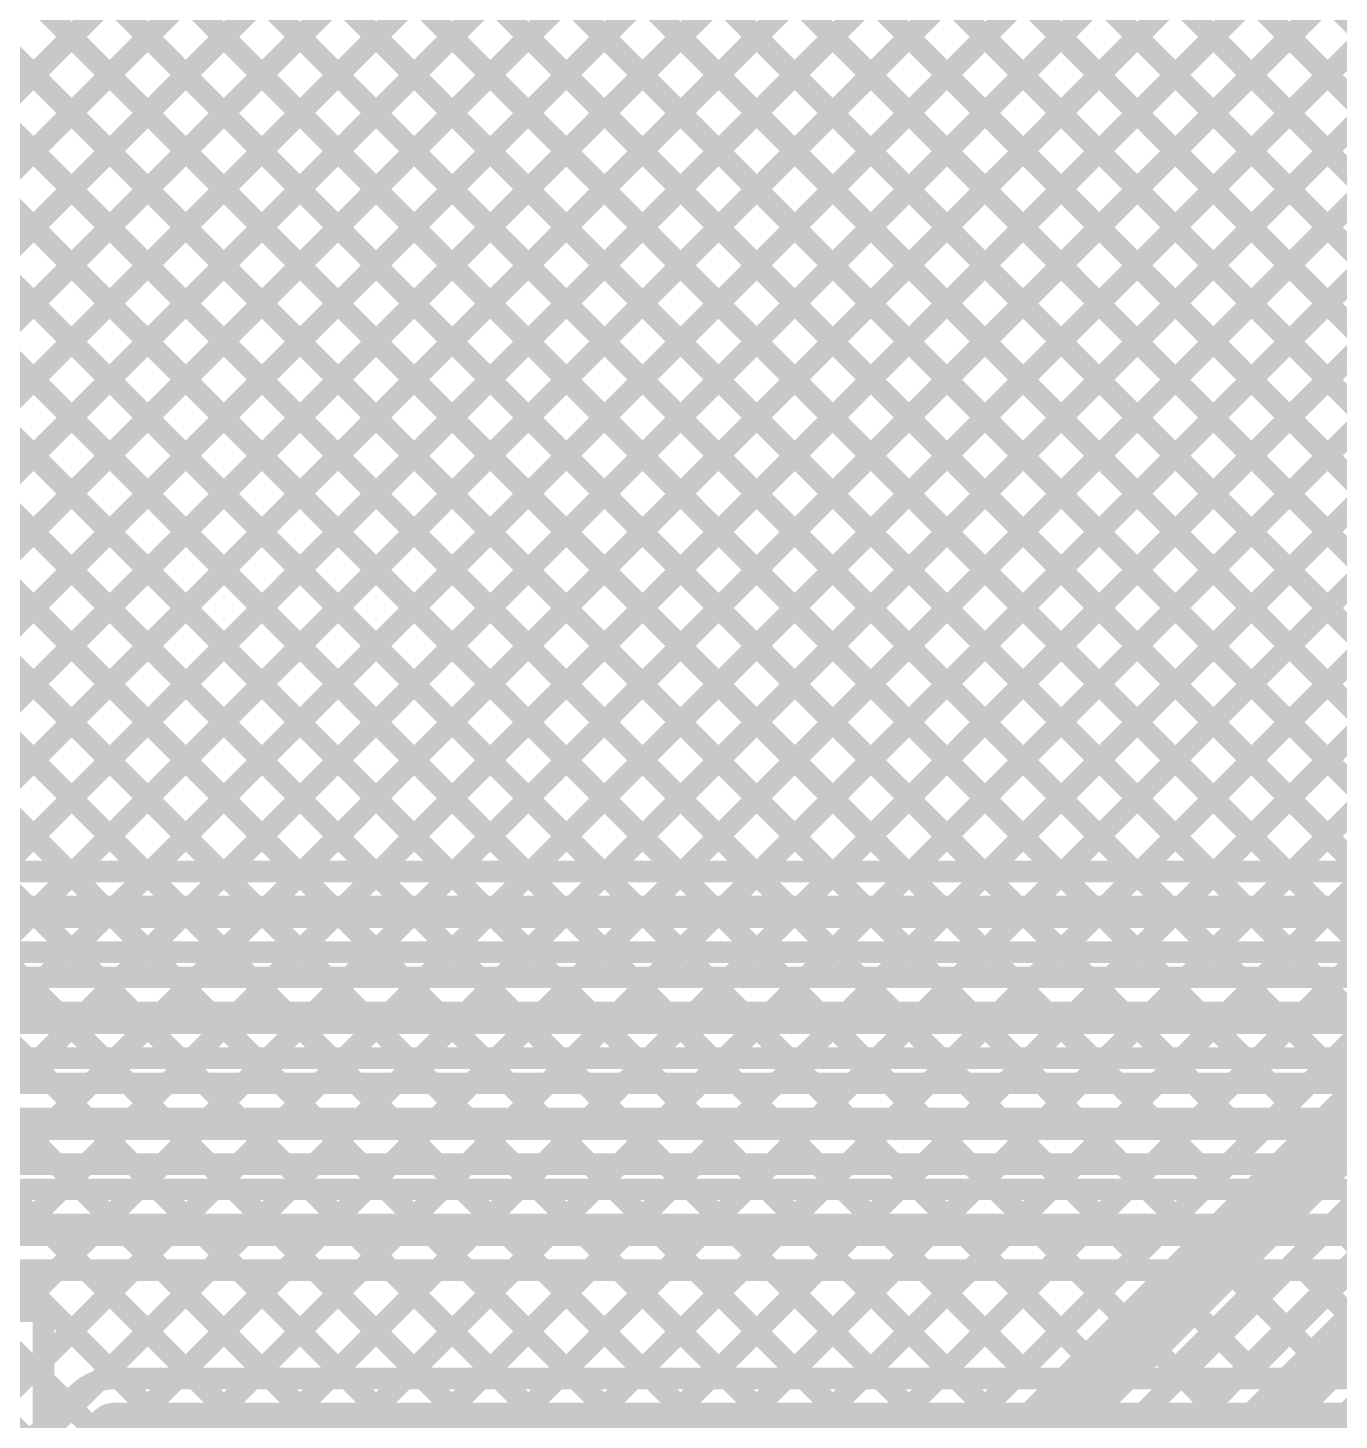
# Model space of a CAD drawing. Header units: millimetres. Extents: x -0.08 to 7.12, y -0.08 to 3.98.
# Drawn here: x 0.942 to 1.429, y 2.927 to 3.444 of the extents above; entities that cross this region are included whole.
import ezdxf

# ---------------------------------------------------------------- set-up
doc = ezdxf.new("R2010")
doc.units = ezdxf.units.MM
doc.header["$MEASUREMENT"] = 0
doc.layers.add('BottomLayer', color=5, linetype='Continuous')
doc.layers.add('TopLayer', color=1, linetype='Continuous')

msp = doc.modelspace()

# ---------------------------------------------------------------- linework, layer by layer
at = {"layer": 'BottomLayer'}
for points, const_width in [([(0.142, 3.776), (1.1423, 2.7757)], 0.008), ([(0.17028, 3.776), (1.15644, 2.78984)], 0.008), ([(0.19857, 3.776), (1.17058, 2.80399)], 0.008), ([(0.22685, 3.776), (1.18472, 2.81813)], 0.008), ([(0.25514, 3.776), (1.19887, 2.83227)], 0.008), ([(0.28342, 3.776), (1.21301, 2.84641)], 0.008), ([(0.3117, 3.776), (1.22715, 2.86056)], 0.008), ([(0.33999, 3.776), (1.24129, 2.8747)], 0.008), ([(0.36827, 3.776), (1.25543, 2.88884)], 0.008), ([(0.39656, 3.776), (1.26958, 2.90298)], 0.008), ([(0.42484, 3.776), (1.28372, 2.91712)], 0.008), ([(0.45313, 3.776), (1.29786, 2.93127)], 0.008), ([(0.48141, 3.776), (1.312, 2.94541)], 0.008), ([(0.48501, 2.967), (1.29401, 3.776)], 0.008), ([(0.50969, 3.776), (1.32614, 2.95955)], 0.008), ([(0.51329, 2.967), (1.32229, 3.776)], 0.008), ([(0.53798, 3.776), (1.34029, 2.97369)], 0.008), ([(0.54158, 2.967), (1.35058, 3.776)], 0.008), ([(0.56626, 3.776), (1.35443, 2.98783)], 0.008), ([(0.56986, 2.967), (1.37886, 3.776)], 0.008), ([(0.59455, 3.776), (1.36857, 3.00198)], 0.008), ([(0.59815, 2.967), (1.40715, 3.776)], 0.008), ([(0.62283, 3.776), (1.38271, 3.01612)], 0.008), ([(0.62643, 2.967), (1.43543, 3.776)], 0.008), ([(0.65112, 3.776), (1.39686, 3.03026)], 0.008), ([(0.65471, 2.967), (1.46371, 3.776)], 0.008), ([(0.6794, 3.776), (1.411, 3.0444)], 0.008), ([(0.683, 2.967), (1.492, 3.776)], 0.008), ([(0.70768, 3.776), (1.42514, 3.05855)], 0.008), ([(0.70943, 2.42774), (2.05768, 3.776)], 0.008), ([(0.71128, 2.967), (1.52028, 3.776)], 0.008), ([(0.73597, 3.776), (1.43928, 3.07269)], 0.008), ([(0.73771, 2.42774), (2.08597, 3.776)], 0.008), ([(0.73957, 2.967), (1.54857, 3.776)], 0.008), ([(0.76425, 3.776), (1.45342, 3.08683)], 0.008), ([(0.766, 2.42774), (2.11425, 3.776)], 0.008), ([(0.76785, 2.967), (1.57685, 3.776)], 0.008), ([(0.79254, 3.776), (1.46757, 3.10097)], 0.008), ([(0.79428, 2.42774), (2.14254, 3.776)], 0.008), ([(0.79614, 2.967), (1.60514, 3.776)], 0.008), ([(0.82082, 3.776), (1.48171, 3.11511)], 0.008), ([(0.82442, 2.967), (1.63342, 3.776)], 0.008), ([(0.84911, 3.776), (1.49585, 3.12926)], 0.008), ([(0.851, 2.5976), (2.0294, 3.776)], 0.008), ([(0.851, 2.62588), (2.00112, 3.776)], 0.008), ([(0.8527, 2.967), (1.6617, 3.776)], 0.008), ([(0.87739, 3.776), (1.50999, 3.1434)], 0.008), ([(0.88099, 2.967), (1.68999, 3.776)], 0.008), ([(0.90567, 3.776), (1.52413, 3.15754)], 0.008), ([(0.90927, 2.967), (1.71827, 3.776)], 0.008), ([(0.93396, 3.776), (1.53828, 3.17168)], 0.008), ([(0.93756, 2.967), (1.74656, 3.776)], 0.008), ([(0.948, 2.92087), (1.80313, 3.776)], 0.008), ([(0.948, 2.94916), (1.77484, 3.776)], 0.008), ([(0.948, 2.89259), (1.83141, 3.776)], 0.008), ([(0.948, 2.77945), (1.94455, 3.776)], 0.008), ([(0.948, 2.80774), (1.91626, 3.776)], 0.008), ([(0.948, 2.75117), (1.97283, 3.776)], 0.008), ([(0.948, 2.86431), (1.85969, 3.776)], 0.008), ([(0.948, 2.83602), (1.88798, 3.776)], 0.008), ([(0.96224, 3.776), (1.55242, 3.18582)], 0.008), ([(0.99053, 3.776), (1.56656, 3.19997)], 0.008), ([(1.01881, 3.776), (1.5807, 3.21411)], 0.008), ([(1.0471, 3.776), (1.59485, 3.22825)], 0.008), ([(1.07538, 3.776), (1.60899, 3.24239)], 0.008), ([(1.10366, 3.776), (1.62313, 3.25654)], 0.008), ([(0.79434, 2.42774), (1.6298, 3.2632)], 0.008), ([(0.80324, 2.40624), (1.645, 3.248)], 0.025), ([(0.81845, 2.39104), (1.65391, 3.2265)], 0.008), ([(0.84896, 2.341), (1.73446, 3.2265)], 0.008), ([(0.82913, 2.38), (1.61234, 3.16321)], 0.008), ([(0.837, 2.361), (1.62931, 3.15331)], 0.02), ([(0.85046, 2.34759), (1.63692, 3.13405)], 0.008), ([(1.42726, 2.99986), (1.43812, 2.98899)], 0.008), ([(1.41312, 2.98571), (1.42398, 2.97485)], 0.008), ([(1.39898, 2.97157), (1.40984, 2.96071)], 0.008), ([(0.376, 2.967), (0.948, 2.967)], 0.008), ([(0.948, 2.729), (0.948, 2.967)], 0.008), ([(1.38483, 2.95743), (1.3957, 2.94657)], 0.008), ([(0.948, 2.94171), (1.12815, 2.76156)], 0.008), ([(1.37069, 2.94329), (1.38155, 2.93242)], 0.008), ([(1.35655, 2.92914), (1.36741, 2.91828)], 0.008)]:
    msp.add_lwpolyline(points, dxfattribs=dict(at, const_width=const_width))
at = {"layer": 'BottomLayer', "const_width": 0.004}
for points in [[(1.42314, 3.05855, 1), (1.42714, 3.05855, 1)], [(1.409, 3.0444, 1), (1.413, 3.0444, 1)], [(1.39486, 3.03026, 1), (1.39886, 3.03026, 1)], [(1.38071, 3.01612, 1), (1.38471, 3.01612, 1)], [(1.36657, 3.00198, 1), (1.37057, 3.00198, 1)], [(1.42526, 2.99986, 1), (1.42926, 2.99986, 1)], [(1.35243, 2.98783, 1), (1.35643, 2.98783, 1)], [(1.41112, 2.98571, 1), (1.41512, 2.98571, 1)], [(1.33829, 2.97369, 1), (1.34229, 2.97369, 1)], [(1.39698, 2.97157, 1), (1.40098, 2.97157, 1)], [(1.42198, 2.97485, 1), (1.42598, 2.97485, 1)], [(0.946, 2.967, 1), (0.95, 2.967, 1)], [(0.946, 2.967, 1), (0.95, 2.967, 1)], [(1.40784, 2.96071, 1), (1.41184, 2.96071, 1)], [(1.32414, 2.95955, 1), (1.32814, 2.95955, 1)], [(1.38283, 2.95743, 1), (1.38683, 2.95743, 1)], [(0.946, 2.94916, 1), (0.95, 2.94916, 1)], [(1.31, 2.94541, 1), (1.314, 2.94541, 1)], [(1.3937, 2.94657, 1), (1.3977, 2.94657, 1)], [(0.946, 2.94171, 1), (0.95, 2.94171, 1)], [(1.36869, 2.94329, 1), (1.37269, 2.94329, 1)], [(1.29586, 2.93127, 1), (1.29986, 2.93127, 1)], [(1.35455, 2.92914, 1), (1.35855, 2.92914, 1)], [(1.37955, 2.93242, 1), (1.38355, 2.93242, 1)]]:
    msp.add_lwpolyline(points, format="xyb", close=True, dxfattribs=at)
at = {"layer": 'TopLayer'}
for points, const_width in [([(0.3117, 3.776), (0.95728, 3.13043)], 0.008), ([(0.33999, 3.776), (0.98556, 3.13043)], 0.008), ([(0.36827, 3.776), (1.01385, 3.13043)], 0.008), ([(0.39656, 3.776), (1.04213, 3.13043)], 0.008), ([(0.42484, 3.776), (1.07042, 3.13043)], 0.008), ([(0.45313, 3.776), (1.0987, 3.13043)], 0.008), ([(0.48141, 3.776), (1.12698, 3.13043)], 0.008), ([(0.50969, 3.776), (1.15527, 3.13043)], 0.008), ([(0.53798, 3.776), (1.18355, 3.13043)], 0.008), ([(0.56626, 3.776), (1.21184, 3.13043)], 0.008), ([(0.59455, 3.776), (1.24012, 3.13043)], 0.008), ([(0.62283, 3.776), (1.26841, 3.13043)], 0.008), ([(0.64843, 3.13043), (1.29401, 3.776)], 0.008), ([(0.65112, 3.776), (1.29669, 3.13043)], 0.008), ([(0.67672, 3.13043), (1.32229, 3.776)], 0.008), ([(0.6794, 3.776), (1.32498, 3.13043)], 0.008), ([(0.705, 3.13043), (1.35058, 3.776)], 0.008), ([(0.70768, 3.776), (1.35326, 3.13043)], 0.008), ([(0.73329, 3.13043), (1.37886, 3.776)], 0.008), ([(0.73597, 3.776), (1.38154, 3.13043)], 0.008), ([(0.76157, 3.13043), (1.40715, 3.776)], 0.008), ([(0.76425, 3.776), (1.40983, 3.13043)], 0.008), ([(0.78985, 3.13043), (1.43543, 3.776)], 0.008), ([(0.79254, 3.776), (1.43811, 3.13043)], 0.008), ([(0.81814, 3.13043), (1.46371, 3.776)], 0.008), ([(0.82082, 3.776), (1.4664, 3.13043)], 0.008), ([(0.84642, 3.13043), (1.492, 3.776)], 0.008), ([(0.84911, 3.776), (1.49468, 3.13043)], 0.008), ([(0.87471, 3.13043), (1.52028, 3.776)], 0.008), ([(0.87739, 3.776), (1.52297, 3.13043)], 0.008), ([(0.90299, 3.13043), (1.54857, 3.776)], 0.008), ([(0.90567, 3.776), (1.55125, 3.13043)], 0.008), ([(0.93128, 3.13043), (1.57685, 3.776)], 0.008), ([(0.93396, 3.776), (1.57953, 3.13043)], 0.008), ([(0.95956, 3.13043), (1.60514, 3.776)], 0.008), ([(0.96224, 3.776), (1.60782, 3.13043)], 0.008), ([(0.98785, 3.13043), (1.63342, 3.776)], 0.008), ([(0.99053, 3.776), (1.61031, 3.15622)], 0.008), ([(1.01613, 3.13043), (1.6617, 3.776)], 0.008), ([(1.01881, 3.776), (1.62203, 3.17278)], 0.008), ([(1.04441, 3.13043), (1.68999, 3.776)], 0.008), ([(1.0471, 3.776), (1.63661, 3.18648)], 0.008), ([(1.0727, 3.13043), (1.71827, 3.776)], 0.008), ([(1.07538, 3.776), (1.65076, 3.20063)], 0.008), ([(1.10098, 3.13043), (1.74656, 3.776)], 0.008), ([(1.10366, 3.776), (1.6649, 3.21477)], 0.008), ([(1.12927, 3.13043), (1.77484, 3.776)], 0.008), ([(1.15755, 3.13043), (1.80313, 3.776)], 0.008), ([(1.18584, 3.13043), (1.83141, 3.776)], 0.008), ([(1.21412, 3.13043), (1.85969, 3.776)], 0.008), ([(1.2424, 3.13043), (1.88798, 3.776)], 0.008), ([(1.27069, 3.13043), (1.91626, 3.776)], 0.008), ([(1.29897, 3.13043), (1.94455, 3.776)], 0.008), ([(1.32726, 3.13043), (1.97283, 3.776)], 0.008), ([(1.35554, 3.13043), (2.00112, 3.776)], 0.008), ([(1.38383, 3.13043), (2.0294, 3.776)], 0.008), ([(1.41211, 3.13043), (2.05768, 3.776)], 0.008), ([(0.1012, 3.13043), (3.87761, 3.13043)], 0.008), ([(0.0607, 3.11543), (3.892, 3.11543)], 0.012), ([(0.1012, 3.10043), (3.87754, 3.10043)], 0.008), ([(0.93071, 3.10043), (0.94008, 3.09106)], 0.008), ([(0.94847, 3.09106), (0.95785, 3.10043)], 0.008), ([(0.95899, 3.10043), (0.96837, 3.09106)], 0.008), ([(0.97676, 3.09106), (0.98613, 3.10043)], 0.008), ([(0.98728, 3.10043), (0.99665, 3.09106)], 0.008), ([(1.00504, 3.09106), (1.01441, 3.10043)], 0.008), ([(1.01556, 3.10043), (1.02493, 3.09106)], 0.008), ([(1.03333, 3.09106), (1.0427, 3.10043)], 0.008), ([(1.04385, 3.10043), (1.05322, 3.09106)], 0.008), ([(1.06161, 3.09106), (1.07098, 3.10043)], 0.008), ([(1.07213, 3.10043), (1.0815, 3.09106)], 0.008), ([(1.0899, 3.09106), (1.09927, 3.10043)], 0.008), ([(1.10042, 3.10043), (1.10979, 3.09106)], 0.008), ([(1.11818, 3.09106), (1.12755, 3.10043)], 0.008), ([(1.1287, 3.10043), (1.13807, 3.09106)], 0.008), ([(1.14647, 3.09106), (1.15584, 3.10043)], 0.008), ([(1.15698, 3.10043), (1.16636, 3.09106)], 0.008), ([(1.17475, 3.09106), (1.18412, 3.10043)], 0.008), ([(1.18527, 3.10043), (1.19464, 3.09106)], 0.008), ([(1.20303, 3.09106), (1.2124, 3.10043)], 0.008), ([(1.21355, 3.10043), (1.22292, 3.09106)], 0.008), ([(1.23132, 3.09106), (1.24069, 3.10043)], 0.008), ([(1.24184, 3.10043), (1.25121, 3.09106)], 0.008), ([(1.2596, 3.09106), (1.26897, 3.10043)], 0.008), ([(1.27012, 3.10043), (1.27949, 3.09106)], 0.008), ([(1.28789, 3.09106), (1.29726, 3.10043)], 0.008), ([(1.29841, 3.10043), (1.30778, 3.09106)], 0.008), ([(1.31617, 3.09106), (1.32554, 3.10043)], 0.008), ([(1.32669, 3.10043), (1.33606, 3.09106)], 0.008), ([(1.34446, 3.09106), (1.35383, 3.10043)], 0.008), ([(1.35498, 3.10043), (1.36435, 3.09106)], 0.008), ([(1.37274, 3.09106), (1.38211, 3.10043)], 0.008), ([(1.38326, 3.10043), (1.39263, 3.09106)], 0.008), ([(1.40102, 3.09106), (1.41039, 3.10043)], 0.008), ([(1.41154, 3.10043), (1.42091, 3.09106)], 0.008), ([(1.42931, 3.09106), (1.43868, 3.10043)], 0.008), ([(0.1012, 3.09106), (3.94584, 3.09106)], 0.008), ([(0.0607, 3.07606), (3.95206, 3.07606)], 0.012), ([(0.1012, 3.06106), (3.95206, 3.06106)], 0.008), ([(0.93739, 3.05169), (0.94676, 3.06106)], 0.008), ([(0.9418, 3.06106), (0.95117, 3.05169)], 0.008), ([(0.96567, 3.05169), (0.97504, 3.06106)], 0.008), ([(0.97008, 3.06106), (0.97945, 3.05169)], 0.008), ([(0.99396, 3.05169), (1.00333, 3.06106)], 0.008), ([(0.99836, 3.06106), (1.00774, 3.05169)], 0.008), ([(1.02224, 3.05169), (1.03161, 3.06106)], 0.008), ([(1.02665, 3.06106), (1.03602, 3.05169)], 0.008), ([(1.05053, 3.05169), (1.0599, 3.06106)], 0.008), ([(1.05493, 3.06106), (1.0643, 3.05169)], 0.008), ([(1.07881, 3.05169), (1.08818, 3.06106)], 0.008), ([(1.08322, 3.06106), (1.09259, 3.05169)], 0.008), ([(1.10709, 3.05169), (1.11647, 3.06106)], 0.008), ([(1.1115, 3.06106), (1.12087, 3.05169)], 0.008), ([(1.13538, 3.05169), (1.14475, 3.06106)], 0.008), ([(1.13979, 3.06106), (1.14916, 3.05169)], 0.008), ([(1.16366, 3.05169), (1.17303, 3.06106)], 0.008), ([(1.16807, 3.06106), (1.17744, 3.05169)], 0.008), ([(1.19195, 3.05169), (1.20132, 3.06106)], 0.008), ([(1.19636, 3.06106), (1.20573, 3.05169)], 0.008), ([(1.22023, 3.05169), (1.2296, 3.06106)], 0.008), ([(1.22464, 3.06106), (1.23401, 3.05169)], 0.008), ([(1.24852, 3.05169), (1.25789, 3.06106)], 0.008), ([(1.25292, 3.06106), (1.26229, 3.05169)], 0.008), ([(1.2768, 3.05169), (1.28617, 3.06106)], 0.008), ([(1.28121, 3.06106), (1.29058, 3.05169)], 0.008), ([(1.30509, 3.05169), (1.31446, 3.06106)], 0.008), ([(1.30949, 3.06106), (1.31886, 3.05169)], 0.008), ([(1.33337, 3.05169), (1.34274, 3.06106)], 0.008), ([(1.33778, 3.06106), (1.34715, 3.05169)], 0.008), ([(1.36165, 3.05169), (1.37102, 3.06106)], 0.008), ([(1.36606, 3.06106), (1.37543, 3.05169)], 0.008), ([(1.38994, 3.05169), (1.39931, 3.06106)], 0.008), ([(1.39435, 3.06106), (1.40372, 3.05169)], 0.008), ([(1.41822, 3.05169), (1.42759, 3.06106)], 0.008), ([(1.42263, 3.06106), (1.432, 3.05169)], 0.008), ([(0.1012, 3.05169), (3.96597, 3.05169)], 0.008), ([(0.0607, 3.03669), (3.97219, 3.03669)], 0.012), ([(0.1012, 3.02169), (3.97219, 3.02169)], 0.008), ([(0.95288, 3.02169), (0.96225, 3.01231)], 0.008), ([(0.95459, 3.01231), (0.96396, 3.02169)], 0.008), ([(0.98117, 3.02169), (0.99054, 3.01231)], 0.008), ([(0.98287, 3.01231), (0.99224, 3.02169)], 0.008), ([(1.00945, 3.02169), (1.01882, 3.01231)], 0.008), ([(1.01116, 3.01231), (1.02053, 3.02169)], 0.008), ([(1.03774, 3.02169), (1.04711, 3.01231)], 0.008), ([(1.03944, 3.01231), (1.04881, 3.02169)], 0.008), ([(1.06602, 3.02169), (1.07539, 3.01231)], 0.008), ([(1.06772, 3.01231), (1.07709, 3.02169)], 0.008), ([(1.0943, 3.02169), (1.10367, 3.01231)], 0.008), ([(1.09601, 3.01231), (1.10538, 3.02169)], 0.008), ([(1.12259, 3.02169), (1.13196, 3.01231)], 0.008), ([(1.12429, 3.01231), (1.13366, 3.02169)], 0.008), ([(1.15087, 3.02169), (1.16024, 3.01231)], 0.008), ([(1.15258, 3.01231), (1.16195, 3.02169)], 0.008), ([(1.17916, 3.02169), (1.18853, 3.01231)], 0.008), ([(1.18086, 3.01231), (1.19023, 3.02169)], 0.008), ([(1.20744, 3.02169), (1.21681, 3.01231)], 0.008), ([(1.20915, 3.01231), (1.21852, 3.02169)], 0.008), ([(1.23573, 3.02169), (1.2451, 3.01231)], 0.008), ([(1.23743, 3.01231), (1.2468, 3.02169)], 0.008), ([(1.26401, 3.02169), (1.27338, 3.01231)], 0.008), ([(1.26571, 3.01231), (1.27509, 3.02169)], 0.008), ([(1.29229, 3.02169), (1.30166, 3.01231)], 0.008), ([(1.294, 3.01231), (1.30337, 3.02169)], 0.008), ([(1.32058, 3.02169), (1.32995, 3.01231)], 0.008), ([(1.32228, 3.01231), (1.33165, 3.02169)], 0.008), ([(1.34886, 3.02169), (1.35823, 3.01231)], 0.008), ([(1.35057, 3.01231), (1.35994, 3.02169)], 0.008), ([(1.37715, 3.02169), (1.38652, 3.01231)], 0.008), ([(1.37885, 3.01231), (1.38822, 3.02169)], 0.008), ([(1.40543, 3.02169), (1.4148, 3.01231)], 0.008), ([(1.40714, 3.01231), (1.41651, 3.02169)], 0.008), ([(0.1012, 3.01231), (3.9821, 3.01232)], 0.008), ([(0.061, 2.99731), (3.98832, 2.99732)], 0.012), ([(0.11801, 2.98231), (3.95, 2.98232)], 0.008), ([(0.86821, 2.89766), (0.95287, 2.98231)], 0.008), ([(0.87912, 2.98231), (0.94278, 2.91865)], 0.008), ([(0.88684, 2.888), (0.98116, 2.98231)], 0.008), ([(0.9074, 2.98231), (0.95692, 2.93279)], 0.008), ([(0.93568, 2.98231), (0.97597, 2.94203)], 0.008), ([(0.96397, 2.98231), (1.00425, 2.94203)], 0.008), ([(0.96826, 2.94113), (1.00944, 2.98231)], 0.008), ([(0.99225, 2.98231), (1.03254, 2.94203)], 0.008), ([(0.99744, 2.94203), (1.03772, 2.98231)], 0.008), ([(1.02054, 2.98231), (1.06082, 2.94203)], 0.008), ([(1.02573, 2.94203), (1.06601, 2.98231)], 0.008), ([(1.04882, 2.98231), (1.0891, 2.94203)], 0.008), ([(1.05401, 2.94203), (1.09429, 2.98231)], 0.008), ([(1.07711, 2.98231), (1.11739, 2.94203)], 0.008), ([(1.08229, 2.94203), (1.12258, 2.98231)], 0.008), ([(1.10539, 2.98231), (1.14567, 2.94203)], 0.008), ([(1.11058, 2.94203), (1.15086, 2.98231)], 0.008), ([(1.13367, 2.98231), (1.17396, 2.94203)], 0.008), ([(1.13886, 2.94203), (1.17915, 2.98231)], 0.008), ([(1.16196, 2.98231), (1.20224, 2.94203)], 0.008), ([(1.16715, 2.94203), (1.20743, 2.98231)], 0.008), ([(1.19024, 2.98231), (1.23053, 2.94203)], 0.008), ([(1.19543, 2.94203), (1.23571, 2.98231)], 0.008), ([(1.21853, 2.98231), (1.25881, 2.94203)], 0.008), ([(1.22372, 2.94203), (1.264, 2.98231)], 0.008), ([(1.24681, 2.98231), (1.2871, 2.94203)], 0.008), ([(1.252, 2.94203), (1.29228, 2.98231)], 0.008), ([(1.2751, 2.98231), (1.31538, 2.94203)], 0.008), ([(1.28028, 2.94203), (1.32057, 2.98231)], 0.008), ([(1.30338, 2.98231), (1.34366, 2.94203)], 0.008), ([(1.30857, 2.94203), (1.34885, 2.98231)], 0.008), ([(1.33166, 2.98231), (1.37195, 2.94203)], 0.008), ([(1.33685, 2.94203), (1.37714, 2.98231)], 0.008), ([(1.35995, 2.98231), (1.40023, 2.94203)], 0.008), ([(1.36514, 2.94203), (1.40542, 2.98231)], 0.008), ([(1.38823, 2.98231), (1.42852, 2.94203)], 0.008), ([(1.39342, 2.94203), (1.43371, 2.98231)], 0.008), ([(1.41652, 2.98231), (1.4568, 2.94203)], 0.008), ([(1.42171, 2.94203), (1.46199, 2.98231)], 0.008), ([(0.97403, 2.94203), (3.95, 2.94203)], 0.008), ([(0.91213, 2.888), (0.96057, 2.93644)], 0.008), ([(0.895, 2.844), (0.97403, 2.92303)], 0.02), ([(0.97403, 2.92303), (3.97468, 2.92303)], 0.02)]:
    msp.add_lwpolyline(points, dxfattribs=dict(at, const_width=const_width))
for points, const_width in [([(0.95528, 3.13043, 1), (0.95928, 3.13043, 1)], 0.004), ([(0.95756, 3.13043, 1), (0.96156, 3.13043, 1)], 0.004), ([(0.98356, 3.13043, 1), (0.98756, 3.13043, 1)], 0.004), ([(0.98585, 3.13043, 1), (0.98985, 3.13043, 1)], 0.004), ([(1.01185, 3.13043, 1), (1.01585, 3.13043, 1)], 0.004), ([(1.01413, 3.13043, 1), (1.01813, 3.13043, 1)], 0.004), ([(1.04013, 3.13043, 1), (1.04413, 3.13043, 1)], 0.004), ([(1.04241, 3.13043, 1), (1.04641, 3.13043, 1)], 0.004), ([(1.06842, 3.13043, 1), (1.07242, 3.13043, 1)], 0.004), ([(1.0707, 3.13043, 1), (1.0747, 3.13043, 1)], 0.004), ([(1.0967, 3.13043, 1), (1.1007, 3.13043, 1)], 0.004), ([(1.09898, 3.13043, 1), (1.10298, 3.13043, 1)], 0.004), ([(1.12498, 3.13043, 1), (1.12898, 3.13043, 1)], 0.004), ([(1.12727, 3.13043, 1), (1.13127, 3.13043, 1)], 0.004), ([(1.15327, 3.13043, 1), (1.15727, 3.13043, 1)], 0.004), ([(1.15555, 3.13043, 1), (1.15955, 3.13043, 1)], 0.004), ([(1.18155, 3.13043, 1), (1.18555, 3.13043, 1)], 0.004), ([(1.18384, 3.13043, 1), (1.18784, 3.13043, 1)], 0.004), ([(1.20984, 3.13043, 1), (1.21384, 3.13043, 1)], 0.004), ([(1.21212, 3.13043, 1), (1.21612, 3.13043, 1)], 0.004), ([(1.23812, 3.13043, 1), (1.24212, 3.13043, 1)], 0.004), ([(1.2404, 3.13043, 1), (1.2444, 3.13043, 1)], 0.004), ([(1.26641, 3.13043, 1), (1.27041, 3.13043, 1)], 0.004), ([(1.26869, 3.13043, 1), (1.27269, 3.13043, 1)], 0.004), ([(1.29469, 3.13043, 1), (1.29869, 3.13043, 1)], 0.004), ([(1.29697, 3.13043, 1), (1.30097, 3.13043, 1)], 0.004), ([(1.32298, 3.13043, 1), (1.32698, 3.13043, 1)], 0.004), ([(1.32526, 3.13043, 1), (1.32926, 3.13043, 1)], 0.004), ([(1.35126, 3.13043, 1), (1.35526, 3.13043, 1)], 0.004), ([(1.35354, 3.13043, 1), (1.35754, 3.13043, 1)], 0.004), ([(1.37954, 3.13043, 1), (1.38354, 3.13043, 1)], 0.004), ([(1.38183, 3.13043, 1), (1.38583, 3.13043, 1)], 0.004), ([(1.40783, 3.13043, 1), (1.41183, 3.13043, 1)], 0.004), ([(1.41011, 3.13043, 1), (1.41411, 3.13043, 1)], 0.004), ([(0.95585, 3.10043, 1), (0.95985, 3.10043, 1)], 0.004), ([(0.95699, 3.10043, 1), (0.96099, 3.10043, 1)], 0.004), ([(0.98413, 3.10043, 1), (0.98813, 3.10043, 1)], 0.004), ([(0.98528, 3.10043, 1), (0.98928, 3.10043, 1)], 0.004), ([(1.01241, 3.10043, 1), (1.01641, 3.10043, 1)], 0.004), ([(1.01356, 3.10043, 1), (1.01756, 3.10043, 1)], 0.004), ([(1.0407, 3.10043, 1), (1.0447, 3.10043, 1)], 0.004), ([(1.04185, 3.10043, 1), (1.04585, 3.10043, 1)], 0.004), ([(1.06898, 3.10043, 1), (1.07298, 3.10043, 1)], 0.004), ([(1.07013, 3.10043, 1), (1.07413, 3.10043, 1)], 0.004), ([(1.09727, 3.10043, 1), (1.10127, 3.10043, 1)], 0.004), ([(1.09842, 3.10043, 1), (1.10242, 3.10043, 1)], 0.004), ([(1.12555, 3.10043, 1), (1.12955, 3.10043, 1)], 0.004), ([(1.1267, 3.10043, 1), (1.1307, 3.10043, 1)], 0.004), ([(1.15384, 3.10043, 1), (1.15784, 3.10043, 1)], 0.004), ([(1.15498, 3.10043, 1), (1.15898, 3.10043, 1)], 0.004), ([(1.18212, 3.10043, 1), (1.18612, 3.10043, 1)], 0.004), ([(1.18327, 3.10043, 1), (1.18727, 3.10043, 1)], 0.004), ([(1.2104, 3.10043, 1), (1.2144, 3.10043, 1)], 0.004), ([(1.21155, 3.10043, 1), (1.21555, 3.10043, 1)], 0.004), ([(1.23869, 3.10043, 1), (1.24269, 3.10043, 1)], 0.004), ([(1.23984, 3.10043, 1), (1.24384, 3.10043, 1)], 0.004), ([(1.26697, 3.10043, 1), (1.27097, 3.10043, 1)], 0.004), ([(1.26812, 3.10043, 1), (1.27212, 3.10043, 1)], 0.004), ([(1.29526, 3.10043, 1), (1.29926, 3.10043, 1)], 0.004), ([(1.29641, 3.10043, 1), (1.30041, 3.10043, 1)], 0.004), ([(1.32354, 3.10043, 1), (1.32754, 3.10043, 1)], 0.004), ([(1.32469, 3.10043, 1), (1.32869, 3.10043, 1)], 0.004), ([(1.35183, 3.10043, 1), (1.35583, 3.10043, 1)], 0.004), ([(1.35298, 3.10043, 1), (1.35698, 3.10043, 1)], 0.004), ([(1.38011, 3.10043, 1), (1.38411, 3.10043, 1)], 0.004), ([(1.38126, 3.10043, 1), (1.38526, 3.10043, 1)], 0.004), ([(1.40839, 3.10043, 1), (1.41239, 3.10043, 1)], 0.004), ([(1.40954, 3.10043, 1), (1.41354, 3.10043, 1)], 0.004), ([(0.93808, 3.09106, 1), (0.94208, 3.09106, 1)], 0.004), ([(0.94647, 3.09106, 1), (0.95047, 3.09106, 1)], 0.004), ([(0.96637, 3.09106, 1), (0.97037, 3.09106, 1)], 0.004), ([(0.97476, 3.09106, 1), (0.97876, 3.09106, 1)], 0.004), ([(0.99465, 3.09106, 1), (0.99865, 3.09106, 1)], 0.004), ([(1.00304, 3.09106, 1), (1.00704, 3.09106, 1)], 0.004), ([(1.02293, 3.09106, 1), (1.02693, 3.09106, 1)], 0.004), ([(1.03133, 3.09106, 1), (1.03533, 3.09106, 1)], 0.004), ([(1.05122, 3.09106, 1), (1.05522, 3.09106, 1)], 0.004), ([(1.05961, 3.09106, 1), (1.06361, 3.09106, 1)], 0.004), ([(1.0795, 3.09106, 1), (1.0835, 3.09106, 1)], 0.004), ([(1.0879, 3.09106, 1), (1.0919, 3.09106, 1)], 0.004), ([(1.10779, 3.09106, 1), (1.11179, 3.09106, 1)], 0.004), ([(1.11618, 3.09106, 1), (1.12018, 3.09106, 1)], 0.004), ([(1.13607, 3.09106, 1), (1.14007, 3.09106, 1)], 0.004), ([(1.14447, 3.09106, 1), (1.14847, 3.09106, 1)], 0.004), ([(1.16436, 3.09106, 1), (1.16836, 3.09106, 1)], 0.004), ([(1.17275, 3.09106, 1), (1.17675, 3.09106, 1)], 0.004), ([(1.19264, 3.09106, 1), (1.19664, 3.09106, 1)], 0.004), ([(1.20103, 3.09106, 1), (1.20503, 3.09106, 1)], 0.004), ([(1.22092, 3.09106, 1), (1.22492, 3.09106, 1)], 0.004), ([(1.22932, 3.09106, 1), (1.23332, 3.09106, 1)], 0.004), ([(1.24921, 3.09106, 1), (1.25321, 3.09106, 1)], 0.004), ([(1.2576, 3.09106, 1), (1.2616, 3.09106, 1)], 0.004), ([(1.27749, 3.09106, 1), (1.28149, 3.09106, 1)], 0.004), ([(1.28589, 3.09106, 1), (1.28989, 3.09106, 1)], 0.004), ([(1.30578, 3.09106, 1), (1.30978, 3.09106, 1)], 0.004), ([(1.31417, 3.09106, 1), (1.31817, 3.09106, 1)], 0.004), ([(1.33406, 3.09106, 1), (1.33806, 3.09106, 1)], 0.004), ([(1.34246, 3.09106, 1), (1.34646, 3.09106, 1)], 0.004), ([(1.36235, 3.09106, 1), (1.36635, 3.09106, 1)], 0.004), ([(1.37074, 3.09106, 1), (1.37474, 3.09106, 1)], 0.004), ([(1.39063, 3.09106, 1), (1.39463, 3.09106, 1)], 0.004), ([(1.39902, 3.09106, 1), (1.40302, 3.09106, 1)], 0.004), ([(1.41891, 3.09106, 1), (1.42291, 3.09106, 1)], 0.004), ([(1.42731, 3.09106, 1), (1.43131, 3.09106, 1)], 0.004), ([(0.9398, 3.06106, 1), (0.9438, 3.06106, 1)], 0.004), ([(0.94476, 3.06106, 1), (0.94876, 3.06106, 1)], 0.004), ([(0.96808, 3.06106, 1), (0.97208, 3.06106, 1)], 0.004), ([(0.97304, 3.06106, 1), (0.97704, 3.06106, 1)], 0.004), ([(0.99636, 3.06106, 1), (1.00036, 3.06106, 1)], 0.004), ([(1.00133, 3.06106, 1), (1.00533, 3.06106, 1)], 0.004), ([(1.02465, 3.06106, 1), (1.02865, 3.06106, 1)], 0.004), ([(1.02961, 3.06106, 1), (1.03361, 3.06106, 1)], 0.004), ([(1.05293, 3.06106, 1), (1.05693, 3.06106, 1)], 0.004), ([(1.0579, 3.06106, 1), (1.0619, 3.06106, 1)], 0.004), ([(1.08122, 3.06106, 1), (1.08522, 3.06106, 1)], 0.004), ([(1.08618, 3.06106, 1), (1.09018, 3.06106, 1)], 0.004), ([(1.1095, 3.06106, 1), (1.1135, 3.06106, 1)], 0.004), ([(1.11447, 3.06106, 1), (1.11847, 3.06106, 1)], 0.004), ([(1.13779, 3.06106, 1), (1.14179, 3.06106, 1)], 0.004), ([(1.14275, 3.06106, 1), (1.14675, 3.06106, 1)], 0.004), ([(1.16607, 3.06106, 1), (1.17007, 3.06106, 1)], 0.004), ([(1.17103, 3.06106, 1), (1.17503, 3.06106, 1)], 0.004), ([(1.19436, 3.06106, 1), (1.19836, 3.06106, 1)], 0.004), ([(1.19932, 3.06106, 1), (1.20332, 3.06106, 1)], 0.004), ([(1.22264, 3.06106, 1), (1.22664, 3.06106, 1)], 0.004), ([(1.2276, 3.06106, 1), (1.2316, 3.06106, 1)], 0.004), ([(1.25092, 3.06106, 1), (1.25492, 3.06106, 1)], 0.004), ([(1.25589, 3.06106, 1), (1.25989, 3.06106, 1)], 0.004), ([(1.27921, 3.06106, 1), (1.28321, 3.06106, 1)], 0.004), ([(1.28417, 3.06106, 1), (1.28817, 3.06106, 1)], 0.004), ([(1.30749, 3.06106, 1), (1.31149, 3.06106, 1)], 0.004), ([(1.31246, 3.06106, 1), (1.31646, 3.06106, 1)], 0.004), ([(1.33578, 3.06106, 1), (1.33978, 3.06106, 1)], 0.004), ([(1.34074, 3.06106, 1), (1.34474, 3.06106, 1)], 0.004), ([(1.36406, 3.06106, 1), (1.36806, 3.06106, 1)], 0.004), ([(1.36902, 3.06106, 1), (1.37302, 3.06106, 1)], 0.004), ([(1.39235, 3.06106, 1), (1.39635, 3.06106, 1)], 0.004), ([(1.39731, 3.06106, 1), (1.40131, 3.06106, 1)], 0.004), ([(1.42063, 3.06106, 1), (1.42463, 3.06106, 1)], 0.004), ([(1.42559, 3.06106, 1), (1.42959, 3.06106, 1)], 0.004), ([(0.94917, 3.05169, 1), (0.95317, 3.05169, 1)], 0.004), ([(0.96367, 3.05169, 1), (0.96767, 3.05169, 1)], 0.004), ([(0.97745, 3.05169, 1), (0.98145, 3.05169, 1)], 0.004), ([(0.99196, 3.05169, 1), (0.99596, 3.05169, 1)], 0.004), ([(1.00574, 3.05169, 1), (1.00974, 3.05169, 1)], 0.004), ([(1.02024, 3.05169, 1), (1.02424, 3.05169, 1)], 0.004), ([(1.03402, 3.05169, 1), (1.03802, 3.05169, 1)], 0.004), ([(1.04853, 3.05169, 1), (1.05253, 3.05169, 1)], 0.004), ([(1.0623, 3.05169, 1), (1.0663, 3.05169, 1)], 0.004), ([(1.07681, 3.05169, 1), (1.08081, 3.05169, 1)], 0.004), ([(1.09059, 3.05169, 1), (1.09459, 3.05169, 1)], 0.004), ([(1.10509, 3.05169, 1), (1.10909, 3.05169, 1)], 0.004), ([(1.11887, 3.05169, 1), (1.12287, 3.05169, 1)], 0.004), ([(1.13338, 3.05169, 1), (1.13738, 3.05169, 1)], 0.004), ([(1.14716, 3.05169, 1), (1.15116, 3.05169, 1)], 0.004), ([(1.16166, 3.05169, 1), (1.16566, 3.05169, 1)], 0.004), ([(1.17544, 3.05169, 1), (1.17944, 3.05169, 1)], 0.004), ([(1.18995, 3.05169, 1), (1.19395, 3.05169, 1)], 0.004), ([(1.20373, 3.05169, 1), (1.20773, 3.05169, 1)], 0.004), ([(1.21823, 3.05169, 1), (1.22223, 3.05169, 1)], 0.004), ([(1.23201, 3.05169, 1), (1.23601, 3.05169, 1)], 0.004), ([(1.24652, 3.05169, 1), (1.25052, 3.05169, 1)], 0.004), ([(1.26029, 3.05169, 1), (1.26429, 3.05169, 1)], 0.004), ([(1.2748, 3.05169, 1), (1.2788, 3.05169, 1)], 0.004), ([(1.28858, 3.05169, 1), (1.29258, 3.05169, 1)], 0.004), ([(1.30309, 3.05169, 1), (1.30709, 3.05169, 1)], 0.004), ([(1.31686, 3.05169, 1), (1.32086, 3.05169, 1)], 0.004), ([(1.33137, 3.05169, 1), (1.33537, 3.05169, 1)], 0.004), ([(1.34515, 3.05169, 1), (1.34915, 3.05169, 1)], 0.004), ([(1.35965, 3.05169, 1), (1.36365, 3.05169, 1)], 0.004), ([(1.37343, 3.05169, 1), (1.37743, 3.05169, 1)], 0.004), ([(1.38794, 3.05169, 1), (1.39194, 3.05169, 1)], 0.004), ([(1.40172, 3.05169, 1), (1.40572, 3.05169, 1)], 0.004), ([(1.41622, 3.05169, 1), (1.42022, 3.05169, 1)], 0.004), ([(1.43, 3.05169, 1), (1.434, 3.05169, 1)], 0.004), ([(0.95088, 3.02169, 1), (0.95488, 3.02169, 1)], 0.004), ([(0.96196, 3.02169, 1), (0.96596, 3.02169, 1)], 0.004), ([(0.97917, 3.02169, 1), (0.98317, 3.02169, 1)], 0.004), ([(0.99024, 3.02169, 1), (0.99424, 3.02169, 1)], 0.004), ([(1.00745, 3.02169, 1), (1.01145, 3.02169, 1)], 0.004), ([(1.01853, 3.02169, 1), (1.02253, 3.02169, 1)], 0.004), ([(1.03574, 3.02169, 1), (1.03974, 3.02169, 1)], 0.004), ([(1.04681, 3.02169, 1), (1.05081, 3.02169, 1)], 0.004), ([(1.06402, 3.02169, 1), (1.06802, 3.02169, 1)], 0.004), ([(1.07509, 3.02169, 1), (1.07909, 3.02169, 1)], 0.004), ([(1.0923, 3.02169, 1), (1.0963, 3.02169, 1)], 0.004), ([(1.10338, 3.02169, 1), (1.10738, 3.02169, 1)], 0.004), ([(1.12059, 3.02169, 1), (1.12459, 3.02169, 1)], 0.004), ([(1.13166, 3.02169, 1), (1.13566, 3.02169, 1)], 0.004), ([(1.14887, 3.02169, 1), (1.15287, 3.02169, 1)], 0.004), ([(1.15995, 3.02169, 1), (1.16395, 3.02169, 1)], 0.004), ([(1.17716, 3.02169, 1), (1.18116, 3.02169, 1)], 0.004), ([(1.18823, 3.02169, 1), (1.19223, 3.02169, 1)], 0.004), ([(1.20544, 3.02169, 1), (1.20944, 3.02169, 1)], 0.004), ([(1.21652, 3.02169, 1), (1.22052, 3.02169, 1)], 0.004), ([(1.23373, 3.02169, 1), (1.23773, 3.02169, 1)], 0.004), ([(1.2448, 3.02169, 1), (1.2488, 3.02169, 1)], 0.004), ([(1.26201, 3.02169, 1), (1.26601, 3.02169, 1)], 0.004), ([(1.27309, 3.02169, 1), (1.27709, 3.02169, 1)], 0.004), ([(1.29029, 3.02169, 1), (1.29429, 3.02169, 1)], 0.004), ([(1.30137, 3.02169, 1), (1.30537, 3.02169, 1)], 0.004), ([(1.31858, 3.02169, 1), (1.32258, 3.02169, 1)], 0.004), ([(1.32965, 3.02169, 1), (1.33365, 3.02169, 1)], 0.004), ([(1.34686, 3.02169, 1), (1.35086, 3.02169, 1)], 0.004), ([(1.35794, 3.02169, 1), (1.36194, 3.02169, 1)], 0.004), ([(1.37515, 3.02169, 1), (1.37915, 3.02169, 1)], 0.004), ([(1.38622, 3.02169, 1), (1.39022, 3.02169, 1)], 0.004), ([(1.40343, 3.02169, 1), (1.40743, 3.02169, 1)], 0.004), ([(1.41451, 3.02169, 1), (1.41851, 3.02169, 1)], 0.004), ([(0.95259, 3.01231, 1), (0.95659, 3.01231, 1)], 0.004), ([(0.96025, 3.01231, 1), (0.96425, 3.01231, 1)], 0.004), ([(0.98087, 3.01231, 1), (0.98487, 3.01231, 1)], 0.004), ([(0.98854, 3.01231, 1), (0.99254, 3.01231, 1)], 0.004), ([(1.00916, 3.01231, 1), (1.01316, 3.01231, 1)], 0.004), ([(1.01682, 3.01231, 1), (1.02082, 3.01231, 1)], 0.004), ([(1.03744, 3.01231, 1), (1.04144, 3.01231, 1)], 0.004), ([(1.04511, 3.01231, 1), (1.04911, 3.01231, 1)], 0.004), ([(1.06572, 3.01231, 1), (1.06972, 3.01231, 1)], 0.004), ([(1.07339, 3.01231, 1), (1.07739, 3.01231, 1)], 0.004), ([(1.09401, 3.01231, 1), (1.09801, 3.01231, 1)], 0.004), ([(1.10167, 3.01231, 1), (1.10567, 3.01231, 1)], 0.004), ([(1.12229, 3.01231, 1), (1.12629, 3.01231, 1)], 0.004), ([(1.12996, 3.01231, 1), (1.13396, 3.01231, 1)], 0.004), ([(1.15058, 3.01231, 1), (1.15458, 3.01231, 1)], 0.004), ([(1.15824, 3.01231, 1), (1.16224, 3.01231, 1)], 0.004), ([(1.17886, 3.01231, 1), (1.18286, 3.01231, 1)], 0.004), ([(1.18653, 3.01231, 1), (1.19053, 3.01231, 1)], 0.004), ([(1.20715, 3.01231, 1), (1.21115, 3.01231, 1)], 0.004), ([(1.21481, 3.01231, 1), (1.21881, 3.01231, 1)], 0.004), ([(1.23543, 3.01231, 1), (1.23943, 3.01231, 1)], 0.004), ([(1.2431, 3.01231, 1), (1.2471, 3.01231, 1)], 0.004), ([(1.26371, 3.01231, 1), (1.26771, 3.01231, 1)], 0.004), ([(1.27138, 3.01231, 1), (1.27538, 3.01231, 1)], 0.004), ([(1.292, 3.01231, 1), (1.296, 3.01231, 1)], 0.004), ([(1.29966, 3.01231, 1), (1.30366, 3.01231, 1)], 0.004), ([(1.32028, 3.01231, 1), (1.32428, 3.01231, 1)], 0.004), ([(1.32795, 3.01231, 1), (1.33195, 3.01231, 1)], 0.004), ([(1.34857, 3.01231, 1), (1.35257, 3.01231, 1)], 0.004), ([(1.35623, 3.01231, 1), (1.36023, 3.01231, 1)], 0.004), ([(1.37685, 3.01231, 1), (1.38085, 3.01231, 1)], 0.004), ([(1.38452, 3.01231, 1), (1.38852, 3.01231, 1)], 0.004), ([(1.40514, 3.01231, 1), (1.40914, 3.01231, 1)], 0.004), ([(1.4128, 3.01231, 1), (1.4168, 3.01231, 1)], 0.004), ([(0.95087, 2.98231, 1), (0.95487, 2.98231, 1)], 0.004), ([(0.96197, 2.98231, 1), (0.96597, 2.98231, 1)], 0.004), ([(0.97916, 2.98231, 1), (0.98316, 2.98231, 1)], 0.004), ([(0.99025, 2.98231, 1), (0.99425, 2.98231, 1)], 0.004), ([(1.00744, 2.98231, 1), (1.01144, 2.98231, 1)], 0.004), ([(1.01854, 2.98231, 1), (1.02254, 2.98231, 1)], 0.004), ([(1.03572, 2.98231, 1), (1.03972, 2.98231, 1)], 0.004), ([(1.04682, 2.98231, 1), (1.05082, 2.98231, 1)], 0.004), ([(1.06401, 2.98231, 1), (1.06801, 2.98231, 1)], 0.004), ([(1.07511, 2.98231, 1), (1.07911, 2.98231, 1)], 0.004), ([(1.09229, 2.98231, 1), (1.09629, 2.98231, 1)], 0.004), ([(1.10339, 2.98231, 1), (1.10739, 2.98231, 1)], 0.004), ([(1.12058, 2.98231, 1), (1.12458, 2.98231, 1)], 0.004), ([(1.13167, 2.98231, 1), (1.13567, 2.98231, 1)], 0.004), ([(1.14886, 2.98231, 1), (1.15286, 2.98231, 1)], 0.004), ([(1.15996, 2.98231, 1), (1.16396, 2.98231, 1)], 0.004), ([(1.17715, 2.98231, 1), (1.18115, 2.98231, 1)], 0.004), ([(1.18824, 2.98231, 1), (1.19224, 2.98231, 1)], 0.004), ([(1.20543, 2.98231, 1), (1.20943, 2.98231, 1)], 0.004), ([(1.21653, 2.98231, 1), (1.22053, 2.98231, 1)], 0.004), ([(1.23371, 2.98231, 1), (1.23771, 2.98231, 1)], 0.004), ([(1.24481, 2.98231, 1), (1.24881, 2.98231, 1)], 0.004), ([(1.262, 2.98231, 1), (1.266, 2.98231, 1)], 0.004), ([(1.2731, 2.98231, 1), (1.2771, 2.98231, 1)], 0.004), ([(1.29028, 2.98231, 1), (1.29428, 2.98231, 1)], 0.004), ([(1.30138, 2.98231, 1), (1.30538, 2.98231, 1)], 0.004), ([(1.31857, 2.98231, 1), (1.32257, 2.98231, 1)], 0.004), ([(1.32966, 2.98231, 1), (1.33366, 2.98231, 1)], 0.004), ([(1.34685, 2.98231, 1), (1.35085, 2.98231, 1)], 0.004), ([(1.35795, 2.98231, 1), (1.36195, 2.98231, 1)], 0.004), ([(1.37514, 2.98231, 1), (1.37914, 2.98231, 1)], 0.004), ([(1.38623, 2.98231, 1), (1.39023, 2.98231, 1)], 0.004), ([(1.40342, 2.98231, 1), (1.40742, 2.98231, 1)], 0.004), ([(1.41452, 2.98231, 1), (1.41852, 2.98231, 1)], 0.004), ([(0.96626, 2.94113, 1), (0.97026, 2.94113, 1)], 0.004), ([(0.97203, 2.94203, 1), (0.97603, 2.94203, 1)], 0.004), ([(0.97203, 2.94203, 1), (0.97603, 2.94203, 1)], 0.004), ([(0.97203, 2.94203, 1), (0.97603, 2.94203, 1)], 0.004), ([(0.97397, 2.94203, 1), (0.97797, 2.94203, 1)], 0.004), ([(0.99544, 2.94203, 1), (0.99944, 2.94203, 1)], 0.004), ([(1.00225, 2.94203, 1), (1.00625, 2.94203, 1)], 0.004), ([(1.02373, 2.94203, 1), (1.02773, 2.94203, 1)], 0.004), ([(1.03054, 2.94203, 1), (1.03454, 2.94203, 1)], 0.004), ([(1.05201, 2.94203, 1), (1.05601, 2.94203, 1)], 0.004), ([(1.05882, 2.94203, 1), (1.06282, 2.94203, 1)], 0.004), ([(1.08029, 2.94203, 1), (1.08429, 2.94203, 1)], 0.004), ([(1.0871, 2.94203, 1), (1.0911, 2.94203, 1)], 0.004), ([(1.10858, 2.94203, 1), (1.11258, 2.94203, 1)], 0.004), ([(1.11539, 2.94203, 1), (1.11939, 2.94203, 1)], 0.004), ([(1.13686, 2.94203, 1), (1.14086, 2.94203, 1)], 0.004), ([(1.14367, 2.94203, 1), (1.14767, 2.94203, 1)], 0.004), ([(1.16515, 2.94203, 1), (1.16915, 2.94203, 1)], 0.004), ([(1.17196, 2.94203, 1), (1.17596, 2.94203, 1)], 0.004), ([(1.19343, 2.94203, 1), (1.19743, 2.94203, 1)], 0.004), ([(1.20024, 2.94203, 1), (1.20424, 2.94203, 1)], 0.004), ([(1.22172, 2.94203, 1), (1.22572, 2.94203, 1)], 0.004), ([(1.22853, 2.94203, 1), (1.23253, 2.94203, 1)], 0.004), ([(1.25, 2.94203, 1), (1.254, 2.94203, 1)], 0.004), ([(1.25681, 2.94203, 1), (1.26081, 2.94203, 1)], 0.004), ([(1.27828, 2.94203, 1), (1.28228, 2.94203, 1)], 0.004), ([(1.2851, 2.94203, 1), (1.2891, 2.94203, 1)], 0.004), ([(1.30657, 2.94203, 1), (1.31057, 2.94203, 1)], 0.004), ([(1.31338, 2.94203, 1), (1.31738, 2.94203, 1)], 0.004), ([(1.33485, 2.94203, 1), (1.33885, 2.94203, 1)], 0.004), ([(1.34166, 2.94203, 1), (1.34566, 2.94203, 1)], 0.004), ([(1.36314, 2.94203, 1), (1.36714, 2.94203, 1)], 0.004), ([(1.36995, 2.94203, 1), (1.37395, 2.94203, 1)], 0.004), ([(1.39142, 2.94203, 1), (1.39542, 2.94203, 1)], 0.004), ([(1.39823, 2.94203, 1), (1.40223, 2.94203, 1)], 0.004), ([(1.41971, 2.94203, 1), (1.42371, 2.94203, 1)], 0.004), ([(1.42652, 2.94203, 1), (1.43052, 2.94203, 1)], 0.004), ([(0.95857, 2.93644, 1), (0.96257, 2.93644, 1)], 0.004), ([(0.95857, 2.93644, 1), (0.96257, 2.93644, 1)], 0.004), ([(0.9586, 2.93647, 1), (0.9626, 2.93647, 1)], 0.004), ([(0.95492, 2.93279, 1), (0.95892, 2.93279, 1)], 0.004), ([(0.96903, 2.92303, 1), (0.97903, 2.92303, 1)], 0.01), ([(0.96903, 2.92303, 1), (0.97903, 2.92303, 1)], 0.01)]:
    msp.add_lwpolyline(points, format="xyb", close=True, dxfattribs=dict(at, const_width=const_width))
at = {"layer": 'TopLayer', "const_width": 0.008}
for points in [[(0.96057, 2.93644, -0.199451), (0.97403, 2.94203)], [(0.9606, 2.93647, -0.198912), (0.97403, 2.94203)]]:
    msp.add_lwpolyline(points, format="xyb", dxfattribs=at)

doc.saveas('drawing.dxf')
